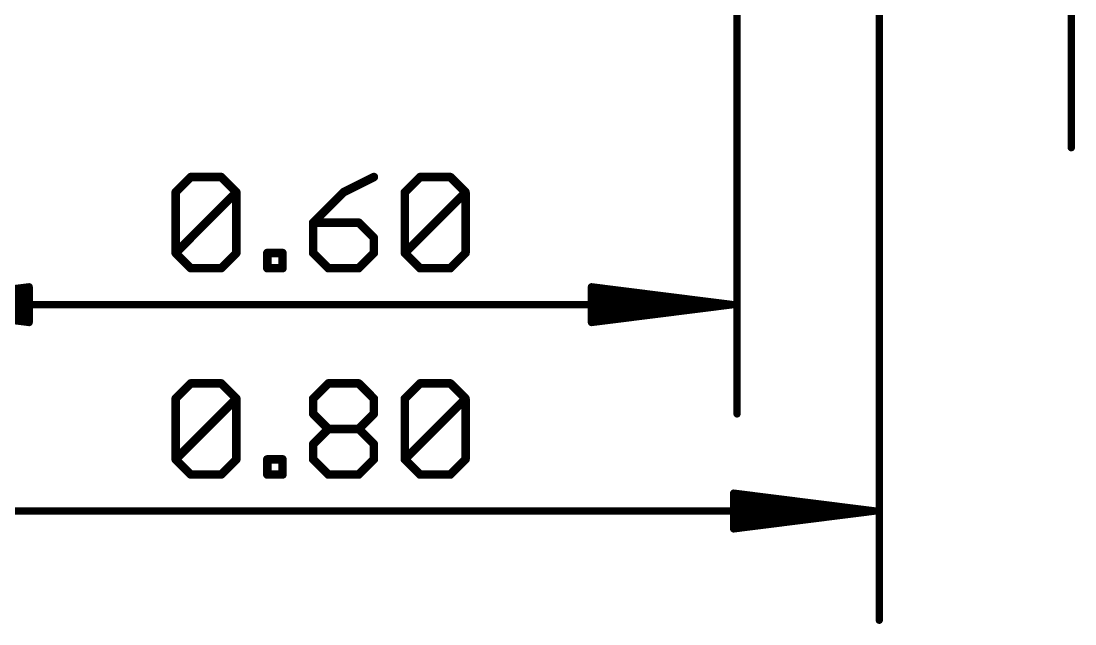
# Model space of a CAD drawing. Extents: x -6.4 to 25.8, y -12.4 to 32.1.
# Drawn here: x 4.99 to 23.81, y -12.43 to -1.67 of the extents above; entities that cross this region are included whole.
import ezdxf

# ---------------------------------------------------------------- set-up
doc = ezdxf.new("R2010")
doc.units = 0
doc.layers.add('47', color=253, linetype='CONTINUOUS')

msp = doc.modelspace()

# ---------------------------------------------------------------- linework, layer by layer
at = {"layer": '47'}
for points, const_width in [([(20.32, 3.556), (20.32, -12.364)], 0.13), ([(17.78, 2.54), (17.78, -8.681)], 0.13), ([(23.749, 1.205), (23.749, -3.93)], 0.13), ([(7.7548, -4.7245), (8.026, -4.4533)], 0.1524), ([(8.026, -4.4533), (8.5683, -4.4533)], 0.1524), ([(8.5683, -4.4533), (8.8395, -4.7245)], 0.1524), ([(11.2952, -4.4533), (10.7529, -4.7245)], 0.1524), ([(11.8477, -4.7245), (12.1189, -4.4533)], 0.1524), ([(12.1189, -4.4533), (12.6612, -4.4533)], 0.1524), ([(12.6612, -4.4533), (12.9324, -4.7245)], 0.1524), ([(7.7548, -5.8091), (7.7548, -4.7245)], 0.1524), ([(7.7548, -5.8091), (8.8395, -4.7245)], 0.1524), ([(8.8395, -4.7245), (8.8395, -5.8091)], 0.1524), ([(10.7529, -4.7245), (10.2105, -5.2668)], 0.1524), ([(11.8477, -5.8091), (11.8477, -4.7245)], 0.1524), ([(11.8477, -5.8091), (12.9324, -4.7245)], 0.1524), ([(12.9324, -4.7245), (12.9324, -5.8091)], 0.1524), ([(10.2105, -5.2668), (10.2105, -5.8091)], 0.1524), ([(11.024, -5.2668), (10.2105, -5.2668)], 0.1524), ([(11.2952, -5.538), (11.024, -5.2668)], 0.1524), ([(11.2952, -5.8091), (11.2952, -5.538)], 0.1524), ([(8.026, -6.0803), (7.7548, -5.8091)], 0.1524), ([(8.8395, -5.8091), (8.5683, -6.0803)], 0.1524), ([(9.392, -6.0803), (9.392, -5.8091)], 0.1524), ([(9.392, -5.8091), (9.6631, -5.8091)], 0.1524), ([(9.6631, -5.8091), (9.6631, -6.0803)], 0.1524), ([(10.2105, -5.8091), (10.4817, -6.0803)], 0.1524), ([(11.024, -6.0803), (11.2952, -5.8091)], 0.1524), ([(12.1189, -6.0803), (11.8477, -5.8091)], 0.1524), ([(12.9324, -5.8091), (12.6612, -6.0803)], 0.1524), ([(8.5683, -6.0803), (8.026, -6.0803)], 0.1524), ([(9.6631, -6.0803), (9.392, -6.0803)], 0.1524), ([(10.4817, -6.0803), (11.024, -6.0803)], 0.1524), ([(12.6612, -6.0803), (12.1189, -6.0803)], 0.1524), ([(2.605, -6.731), (5.14, -6.4118)], 0.13), ([(5.14, -6.4118), (5.14, -7.0502)], 0.13), ([(17.715, -6.731), (15.18, -6.4118)], 0.13), ([(15.18, -6.4118), (15.18, -7.0502)], 0.13), ([(2.605, -6.731), (5.14, -6.471)], 0.13), ([(2.605, -6.731), (5.14, -6.601)], 0.13), ([(17.715, -6.731), (15.18, -6.471)], 0.13), ([(17.715, -6.731), (15.18, -6.601)], 0.13), ([(2.605, -6.731), (17.715, -6.731)], 0.13), ([(5.14, -7.0502), (2.605, -6.731)], 0.13), ([(5.14, -6.861), (2.605, -6.731)], 0.13), ([(5.14, -6.991), (2.605, -6.731)], 0.13), ([(15.18, -7.0502), (17.715, -6.731)], 0.13), ([(15.18, -6.861), (17.715, -6.731)], 0.13), ([(15.18, -6.991), (17.715, -6.731)], 0.13), ([(7.7548, -8.4075), (8.026, -8.1363)], 0.1524), ([(8.026, -8.1363), (8.5683, -8.1363)], 0.1524), ([(8.5683, -8.1363), (8.8395, -8.4075)], 0.1524), ([(10.2105, -8.4075), (10.4817, -8.1363)], 0.1524), ([(10.4817, -8.1363), (11.024, -8.1363)], 0.1524), ([(11.024, -8.1363), (11.2952, -8.4075)], 0.1524), ([(11.8477, -8.4075), (12.1189, -8.1363)], 0.1524), ([(12.1189, -8.1363), (12.6612, -8.1363)], 0.1524), ([(12.6612, -8.1363), (12.9324, -8.4075)], 0.1524), ([(7.7548, -9.4921), (7.7548, -8.4075)], 0.1524), ([(7.7548, -9.4921), (8.8395, -8.4075)], 0.1524), ([(8.8395, -8.4075), (8.8395, -9.4921)], 0.1524), ([(10.2105, -8.6786), (10.2105, -8.4075)], 0.1524), ([(11.2952, -8.4075), (11.2952, -8.6786)], 0.1524), ([(11.8477, -9.4921), (11.8477, -8.4075)], 0.1524), ([(11.8477, -9.4921), (12.9324, -8.4075)], 0.1524), ([(12.9324, -8.4075), (12.9324, -9.4921)], 0.1524), ([(10.4817, -8.9498), (10.2105, -8.6786)], 0.1524), ([(11.2952, -8.6786), (11.024, -8.9498)], 0.1524), ([(10.2105, -9.221), (10.4817, -8.9498)], 0.1524), ([(10.4817, -8.9498), (11.024, -8.9498)], 0.1524), ([(11.024, -8.9498), (11.2952, -9.221)], 0.1524), ([(10.2105, -9.4921), (10.2105, -9.221)], 0.1524), ([(11.2952, -9.221), (11.2952, -9.4921)], 0.1524), ([(8.026, -9.7633), (7.7548, -9.4921)], 0.1524), ([(8.8395, -9.4921), (8.5683, -9.7633)], 0.1524), ([(9.392, -9.7633), (9.392, -9.4921)], 0.1524), ([(9.392, -9.4921), (9.6631, -9.4921)], 0.1524), ([(9.6631, -9.4921), (9.6631, -9.7633)], 0.1524), ([(10.4817, -9.7633), (10.2105, -9.4921)], 0.1524), ([(11.2952, -9.4921), (11.024, -9.7633)], 0.1524), ([(12.1189, -9.7633), (11.8477, -9.4921)], 0.1524), ([(12.9324, -9.4921), (12.6612, -9.7633)], 0.1524), ([(8.5683, -9.7633), (8.026, -9.7633)], 0.1524), ([(9.6631, -9.7633), (9.392, -9.7633)], 0.1524), ([(11.024, -9.7633), (10.4817, -9.7633)], 0.1524), ([(12.6612, -9.7633), (12.1189, -9.7633)], 0.1524), ([(20.255, -10.414), (17.72, -10.0948)], 0.13), ([(17.72, -10.0948), (17.72, -10.7332)], 0.13), ([(20.255, -10.414), (17.72, -10.154)], 0.13), ([(0.065, -10.414), (20.255, -10.414)], 0.13), ([(20.255, -10.414), (17.72, -10.284)], 0.13), ([(17.72, -10.7332), (20.255, -10.414)], 0.13), ([(17.72, -10.544), (20.255, -10.414)], 0.13), ([(17.72, -10.674), (20.255, -10.414)], 0.13)]:
    msp.add_lwpolyline(points, dxfattribs=dict(at, const_width=const_width))
for points, const_width in [([(23.7165, -3.93, 1), (23.7815, -3.93)], 0.065), ([(8.026, -4.4152, 1), (8.026, -4.4914)], 0.0762), ([(8.0529, -4.4803, 1), (7.999, -4.4264)], 0.0762), ([(8.5952, -4.4264, 1), (8.5414, -4.4803)], 0.0762), ([(8.5683, -4.4914, 1), (8.5683, -4.4152)], 0.0762), ([(11.3122, -4.4874, 1), (11.2782, -4.4192)], 0.0762), ([(12.1189, -4.4152, 1), (12.1189, -4.4914)], 0.0762), ([(12.1458, -4.4803, 1), (12.0919, -4.4264)], 0.0762), ([(12.6881, -4.4264, 1), (12.6343, -4.4803)], 0.0762), ([(12.6612, -4.4914, 1), (12.6612, -4.4152)], 0.0762), ([(7.7929, -4.7245, 1), (7.7167, -4.7245)], 0.0762), ([(7.7279, -4.6975, 1), (7.7818, -4.7514)], 0.0762), ([(8.8776, -4.7245, 1), (8.8014, -4.7245)], 0.0762), ([(8.8664, -4.7514, 1), (8.8125, -4.6975)], 0.0762), ([(8.8125, -4.7514, 1), (8.8664, -4.6975)], 0.0762), ([(10.7358, -4.6904, 1), (10.7699, -4.7586)], 0.0762), ([(10.7798, -4.7514, 1), (10.7259, -4.6975)], 0.0762), ([(11.8858, -4.7245, 1), (11.8096, -4.7245)], 0.0762), ([(11.8208, -4.6975, 1), (11.8746, -4.7514)], 0.0762), ([(12.9705, -4.7245, 1), (12.8943, -4.7245)], 0.0762), ([(12.9593, -4.7514, 1), (12.9054, -4.6975)], 0.0762), ([(12.9054, -4.7514, 1), (12.9593, -4.6975)], 0.0762), ([(10.2486, -5.2668, 1), (10.1724, -5.2668)], 0.0762), ([(10.2105, -5.2287, 1), (10.2105, -5.3049)], 0.0762), ([(10.1836, -5.2399, 1), (10.2375, -5.2937)], 0.0762), ([(11.051, -5.2399, 1), (10.9971, -5.2937)], 0.0762), ([(11.024, -5.3049, 1), (11.024, -5.2287)], 0.0762), ([(11.3333, -5.538, 1), (11.2571, -5.538)], 0.0762), ([(11.2683, -5.5649, 1), (11.3221, -5.511)], 0.0762), ([(7.7818, -5.7822, 1), (7.7279, -5.8361)], 0.0762), ([(7.7279, -5.7822, 1), (7.7818, -5.8361)], 0.0762), ([(7.7167, -5.8091, 1), (7.7929, -5.8091)], 0.0762), ([(8.8014, -5.8091, 1), (8.8776, -5.8091)], 0.0762), ([(8.8664, -5.8361, 1), (8.8125, -5.7822)], 0.0762), ([(9.4301, -5.8091, 1), (9.3539, -5.8091)], 0.0762), ([(9.392, -5.771, 1), (9.392, -5.8472)], 0.0762), ([(9.7012, -5.8091, 1), (9.625, -5.8091)], 0.0762), ([(9.6631, -5.8472, 1), (9.6631, -5.771)], 0.0762), ([(10.2375, -5.7822, 1), (10.1836, -5.8361)], 0.0762), ([(10.1724, -5.8091, 1), (10.2486, -5.8091)], 0.0762), ([(11.2571, -5.8091, 1), (11.3333, -5.8091)], 0.0762), ([(11.3221, -5.8361, 1), (11.2683, -5.7822)], 0.0762), ([(11.8746, -5.7822, 1), (11.8208, -5.8361)], 0.0762), ([(11.8208, -5.7822, 1), (11.8746, -5.8361)], 0.0762), ([(11.8096, -5.8091, 1), (11.8858, -5.8091)], 0.0762), ([(12.8943, -5.8091, 1), (12.9705, -5.8091)], 0.0762), ([(12.9593, -5.8361, 1), (12.9054, -5.7822)], 0.0762), ([(8.026, -6.0422, 1), (8.026, -6.1184)], 0.0762), ([(7.999, -6.1072, 1), (8.0529, -6.0534)], 0.0762), ([(8.5414, -6.0534, 1), (8.5952, -6.1072)], 0.0762), ([(8.5683, -6.1184, 1), (8.5683, -6.0422)], 0.0762), ([(9.392, -6.0422, 1), (9.392, -6.1184)], 0.0762), ([(9.6631, -6.1184, 1), (9.6631, -6.0422)], 0.0762), ([(10.4817, -6.0422, 1), (10.4817, -6.1184)], 0.0762), ([(10.4548, -6.1072, 1), (10.5086, -6.0534)], 0.0762), ([(10.9971, -6.0534, 1), (11.051, -6.1072)], 0.0762), ([(11.024, -6.1184, 1), (11.024, -6.0422)], 0.0762), ([(12.1189, -6.0422, 1), (12.1189, -6.1184)], 0.0762), ([(12.0919, -6.1072, 1), (12.1458, -6.0534)], 0.0762), ([(12.6343, -6.0534, 1), (12.6881, -6.1072)], 0.0762), ([(12.6612, -6.1184, 1), (12.6612, -6.0422)], 0.0762), ([(9.3539, -6.0803, 1), (9.4301, -6.0803)], 0.0762), ([(9.625, -6.0803, 1), (9.7012, -6.0803)], 0.0762), ([(5.1725, -6.4118, 1), (5.1075, -6.4118)], 0.065), ([(5.1441, -6.444, 1), (5.1359, -6.3795)], 0.065), ([(15.1841, -6.3795, 1), (15.1759, -6.444)], 0.065), ([(15.2125, -6.4118, 1), (15.1475, -6.4118)], 0.065), ([(5.1433, -6.5033, 1), (5.1367, -6.4387)], 0.065), ([(5.1417, -6.6335, 1), (5.1383, -6.5685)], 0.065), ([(15.1833, -6.4387, 1), (15.1767, -6.5033)], 0.065), ([(15.1817, -6.5685, 1), (15.1783, -6.6335)], 0.065), ([(17.7191, -6.7632, 1), (17.7109, -6.6988)], 0.065), ([(17.7109, -6.7632, 1), (17.7191, -6.6988)], 0.065), ([(17.7183, -6.7633, 1), (17.7117, -6.6987)], 0.065), ([(17.7117, -6.7633, 1), (17.7183, -6.6987)], 0.065), ([(17.7133, -6.7635, 1), (17.7167, -6.6985)], 0.065), ([(17.7167, -6.7635, 1), (17.7133, -6.6985)], 0.065), ([(17.715, -6.7635, 1), (17.715, -6.6985)], 0.065), ([(5.1367, -7.0233, 1), (5.1433, -6.9587)], 0.065), ([(5.1383, -6.8935, 1), (5.1417, -6.8285)], 0.065), ([(15.1783, -6.8285, 1), (15.1817, -6.8935)], 0.065), ([(15.1767, -6.9587, 1), (15.1833, -7.0233)], 0.065), ([(5.1075, -7.0502, 1), (5.1725, -7.0502)], 0.065), ([(5.1359, -7.0825, 1), (5.1441, -7.018)], 0.065), ([(15.1759, -7.018, 1), (15.1841, -7.0825)], 0.065), ([(15.1475, -7.0502, 1), (15.2125, -7.0502)], 0.065), ([(8.026, -8.0982, 1), (8.026, -8.1744)], 0.0762), ([(8.0529, -8.1633, 1), (7.999, -8.1094)], 0.0762), ([(8.5952, -8.1094, 1), (8.5414, -8.1633)], 0.0762), ([(8.5683, -8.1744, 1), (8.5683, -8.0982)], 0.0762), ([(10.4817, -8.0982, 1), (10.4817, -8.1744)], 0.0762), ([(10.5086, -8.1633, 1), (10.4548, -8.1094)], 0.0762), ([(11.051, -8.1094, 1), (10.9971, -8.1633)], 0.0762), ([(11.024, -8.1744, 1), (11.024, -8.0982)], 0.0762), ([(12.1189, -8.0982, 1), (12.1189, -8.1744)], 0.0762), ([(12.1458, -8.1633, 1), (12.0919, -8.1094)], 0.0762), ([(12.6881, -8.1094, 1), (12.6343, -8.1633)], 0.0762), ([(12.6612, -8.1744, 1), (12.6612, -8.0982)], 0.0762), ([(7.7929, -8.4075, 1), (7.7167, -8.4075)], 0.0762), ([(7.7279, -8.3805, 1), (7.7818, -8.4344)], 0.0762), ([(8.8776, -8.4075, 1), (8.8014, -8.4075)], 0.0762), ([(8.8664, -8.4344, 1), (8.8125, -8.3805)], 0.0762), ([(8.8125, -8.4344, 1), (8.8664, -8.3805)], 0.0762), ([(10.2486, -8.4075, 1), (10.1724, -8.4075)], 0.0762), ([(10.1836, -8.3805, 1), (10.2375, -8.4344)], 0.0762), ([(11.3333, -8.4075, 1), (11.2571, -8.4075)], 0.0762), ([(11.2683, -8.4344, 1), (11.3221, -8.3805)], 0.0762), ([(11.8858, -8.4075, 1), (11.8096, -8.4075)], 0.0762), ([(11.8208, -8.3805, 1), (11.8746, -8.4344)], 0.0762), ([(12.9705, -8.4075, 1), (12.8943, -8.4075)], 0.0762), ([(12.9593, -8.4344, 1), (12.9054, -8.3805)], 0.0762), ([(12.9054, -8.4344, 1), (12.9593, -8.3805)], 0.0762), ([(10.2375, -8.6517, 1), (10.1836, -8.7056)], 0.0762), ([(10.1724, -8.6786, 1), (10.2486, -8.6786)], 0.0762), ([(11.2571, -8.6786, 1), (11.3333, -8.6786)], 0.0762), ([(11.3221, -8.7056, 1), (11.2683, -8.6517)], 0.0762), ([(17.7475, -8.681, 1), (17.8125, -8.681)], 0.065), ([(10.4817, -8.9117, 1), (10.4817, -8.9879)], 0.0762), ([(10.5086, -8.9767, 1), (10.4548, -8.9229)], 0.0762), ([(10.4548, -8.9767, 1), (10.5086, -8.9229)], 0.0762), ([(11.051, -8.9229, 1), (10.9971, -8.9767)], 0.0762), ([(10.9971, -8.9229, 1), (11.051, -8.9767)], 0.0762), ([(11.024, -8.9879, 1), (11.024, -8.9117)], 0.0762), ([(10.2486, -9.221, 1), (10.1724, -9.221)], 0.0762), ([(10.1836, -9.194, 1), (10.2375, -9.2479)], 0.0762), ([(11.3333, -9.221, 1), (11.2571, -9.221)], 0.0762), ([(11.2683, -9.2479, 1), (11.3221, -9.194)], 0.0762), ([(7.7818, -9.4652, 1), (7.7279, -9.5191)], 0.0762), ([(7.7279, -9.4652, 1), (7.7818, -9.5191)], 0.0762), ([(7.7167, -9.4921, 1), (7.7929, -9.4921)], 0.0762), ([(8.8014, -9.4921, 1), (8.8776, -9.4921)], 0.0762), ([(8.8664, -9.5191, 1), (8.8125, -9.4652)], 0.0762), ([(9.4301, -9.4921, 1), (9.3539, -9.4921)], 0.0762), ([(9.392, -9.454, 1), (9.392, -9.5302)], 0.0762), ([(9.7012, -9.4921, 1), (9.625, -9.4921)], 0.0762), ([(9.6631, -9.5302, 1), (9.6631, -9.454)], 0.0762), ([(10.2375, -9.4652, 1), (10.1836, -9.5191)], 0.0762), ([(10.1724, -9.4921, 1), (10.2486, -9.4921)], 0.0762), ([(11.2571, -9.4921, 1), (11.3333, -9.4921)], 0.0762), ([(11.3221, -9.5191, 1), (11.2683, -9.4652)], 0.0762), ([(11.8746, -9.4652, 1), (11.8208, -9.5191)], 0.0762), ([(11.8208, -9.4652, 1), (11.8746, -9.5191)], 0.0762), ([(11.8096, -9.4921, 1), (11.8858, -9.4921)], 0.0762), ([(12.8943, -9.4921, 1), (12.9705, -9.4921)], 0.0762), ([(12.9593, -9.5191, 1), (12.9054, -9.4652)], 0.0762), ([(8.026, -9.7252, 1), (8.026, -9.8014)], 0.0762), ([(7.999, -9.7902, 1), (8.0529, -9.7364)], 0.0762), ([(8.5414, -9.7364, 1), (8.5952, -9.7902)], 0.0762), ([(8.5683, -9.8014, 1), (8.5683, -9.7252)], 0.0762), ([(9.392, -9.7252, 1), (9.392, -9.8014)], 0.0762), ([(9.3539, -9.7633, 1), (9.4301, -9.7633)], 0.0762), ([(9.625, -9.7633, 1), (9.7012, -9.7633)], 0.0762), ([(9.6631, -9.8014, 1), (9.6631, -9.7252)], 0.0762), ([(10.4817, -9.7252, 1), (10.4817, -9.8014)], 0.0762), ([(10.4548, -9.7902, 1), (10.5086, -9.7364)], 0.0762), ([(10.9971, -9.7364, 1), (11.051, -9.7902)], 0.0762), ([(11.024, -9.8014, 1), (11.024, -9.7252)], 0.0762), ([(12.1189, -9.7252, 1), (12.1189, -9.8014)], 0.0762), ([(12.0919, -9.7902, 1), (12.1458, -9.7364)], 0.0762), ([(12.6343, -9.7364, 1), (12.6881, -9.7902)], 0.0762), ([(12.6612, -9.8014, 1), (12.6612, -9.7252)], 0.0762), ([(17.7241, -10.0625, 1), (17.7159, -10.127)], 0.065), ([(17.7525, -10.0948, 1), (17.6875, -10.0948)], 0.065), ([(17.7233, -10.1217, 1), (17.7167, -10.1863)], 0.065), ([(17.7217, -10.2515, 1), (17.7183, -10.3165)], 0.065), ([(20.2591, -10.4462, 1), (20.2509, -10.3818)], 0.065), ([(20.2509, -10.4462, 1), (20.2591, -10.3818)], 0.065), ([(20.2583, -10.4463, 1), (20.2517, -10.3817)], 0.065), ([(20.2517, -10.4463, 1), (20.2583, -10.3817)], 0.065), ([(20.2533, -10.4465, 1), (20.2567, -10.3815)], 0.065), ([(20.2567, -10.4465, 1), (20.2533, -10.3815)], 0.065), ([(20.255, -10.4465, 1), (20.255, -10.3815)], 0.065), ([(17.7183, -10.5115, 1), (17.7217, -10.5765)], 0.065), ([(17.7167, -10.6417, 1), (17.7233, -10.7063)], 0.065), ([(17.7159, -10.701, 1), (17.7241, -10.7655)], 0.065), ([(17.6875, -10.7332, 1), (17.7525, -10.7332)], 0.065), ([(20.2875, -12.364, 1), (20.3525, -12.364)], 0.065)]:
    msp.add_lwpolyline(points, format="xyb", dxfattribs=dict(at, const_width=const_width))

doc.saveas('drawing.dxf')
